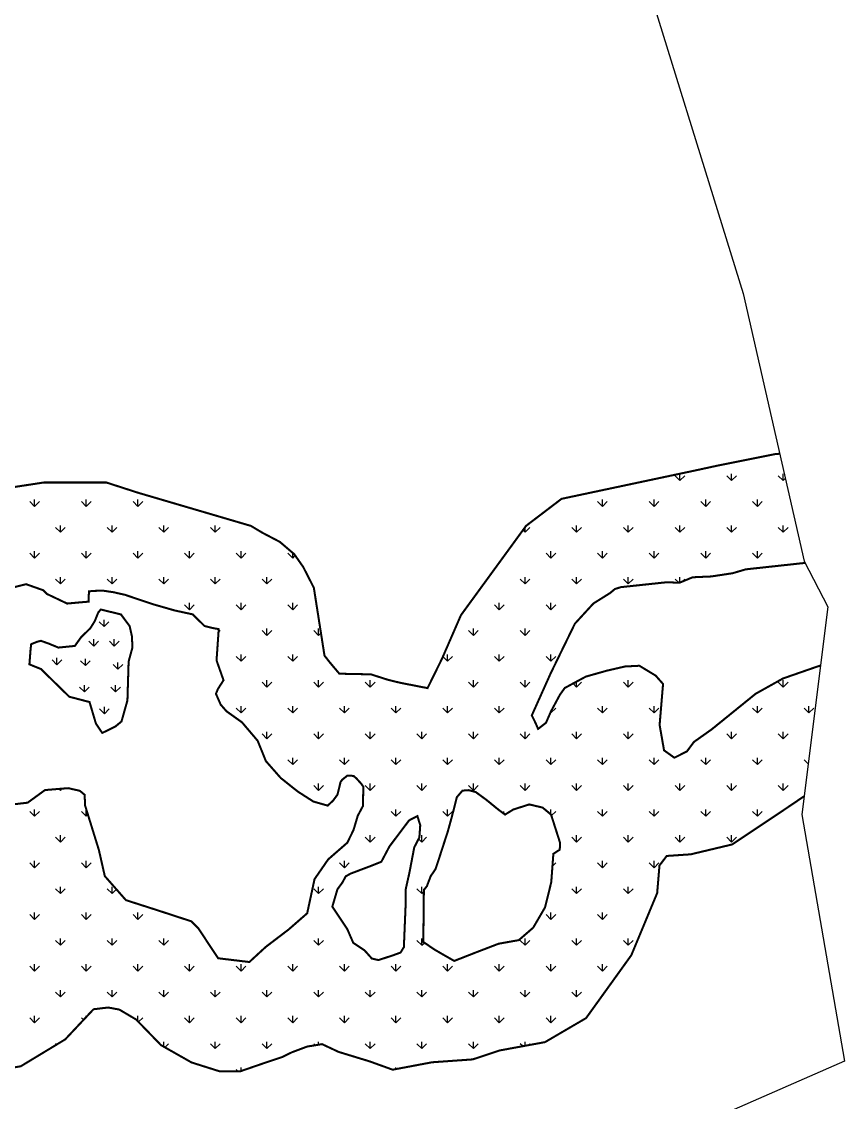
# Model space of a CAD drawing. Header units: metres. Extents: x 287290 to 291869, y 1996410 to 1999955.
# Drawn here: x 291463 to 291869, y 1996844 to 1997377 of the extents above; entities that cross this region are included whole.
import ezdxf

# ---------------------------------------------------------------- set-up
doc = ezdxf.new("R2010")
doc.units = ezdxf.units.M
doc.header["$MEASUREMENT"] = 0
for name, color, linetype in [('MANGROOVE BUFFER ZONE', 120, 'Continuous'), ('MANGROOVES BUFFER ZONE', 120, 'Continuous'), ('village', 3, 'Continuous')]:
    doc.layers.add(name, color=color, linetype=linetype)

msp = doc.modelspace()

# ---------------------------------------------------------------- linework, layer by layer
at = {"layer": 'MANGROOVE BUFFER ZONE', "linetype": 'Continuous'}
for p, q in [((291787.61, 1997150.98), (291785.23, 1997153.37)), ((291787.61, 1997150.98), (291787.61, 1997154.35)), ((291787.61, 1997150.98), (291790, 1997153.37)), ((291813.07, 1997150.98), (291810.68, 1997153.37)), ((291813.07, 1997150.98), (291813.07, 1997154.35)), ((291813.07, 1997150.98), (291815.46, 1997153.37)), ((291838.52, 1997150.98), (291836.14, 1997153.37)), ((291838.52, 1997150.98), (291838.52, 1997154.35)), ((291838.52, 1997150.98), (291839.53, 1997151.98)), ((291469.42, 1997138.25), (291467.03, 1997140.64)), ((291469.42, 1997138.25), (291469.42, 1997141.63)), ((291469.42, 1997138.25), (291471.8, 1997140.64)), ((291494.87, 1997138.25), (291492.48, 1997140.64)), ((291494.87, 1997138.25), (291494.87, 1997141.63)), ((291494.87, 1997138.25), (291497.26, 1997140.64)), ((291520.33, 1997138.25), (291517.94, 1997140.64)), ((291520.33, 1997138.25), (291520.33, 1997141.63)), ((291520.33, 1997138.25), (291522.71, 1997140.64)), ((291749.43, 1997138.25), (291747.04, 1997140.64)), ((291749.43, 1997138.25), (291749.43, 1997141.63)), ((291749.43, 1997138.25), (291751.82, 1997140.64)), ((291774.89, 1997138.25), (291772.5, 1997140.64)), ((291774.89, 1997138.25), (291774.89, 1997141.63)), ((291774.89, 1997138.25), (291777.27, 1997140.64)), ((291800.34, 1997138.25), (291797.95, 1997140.64)), ((291800.34, 1997138.25), (291800.34, 1997141.63)), ((291800.34, 1997138.25), (291802.73, 1997140.64)), ((291825.8, 1997138.25), (291823.41, 1997140.64)), ((291825.8, 1997138.25), (291825.8, 1997141.63)), ((291825.8, 1997138.25), (291828.18, 1997140.64)), ((291482.14, 1997125.52), (291482.14, 1997128.9)), ((291507.6, 1997125.52), (291507.6, 1997128.9)), ((291533.05, 1997125.52), (291533.05, 1997128.9)), ((291558.51, 1997125.52), (291558.51, 1997128.9)), ((291736.7, 1997125.52), (291736.7, 1997128.9)), ((291762.16, 1997125.52), (291762.16, 1997128.9)), ((291787.61, 1997125.52), (291787.61, 1997128.9)), ((291813.07, 1997125.52), (291813.07, 1997128.9)), ((291838.52, 1997125.52), (291838.52, 1997128.9)), ((291482.14, 1997125.52), (291479.76, 1997127.91)), ((291482.14, 1997125.52), (291484.53, 1997127.91)), ((291507.6, 1997125.52), (291505.21, 1997127.91)), ((291507.6, 1997125.52), (291509.99, 1997127.91)), ((291533.05, 1997125.52), (291530.67, 1997127.91)), ((291533.05, 1997125.52), (291535.44, 1997127.91)), ((291558.51, 1997125.52), (291556.12, 1997127.91)), ((291558.51, 1997125.52), (291560.9, 1997127.91)), ((291711.25, 1997125.52), (291710.21, 1997126.56)), ((291711.25, 1997125.52), (291711.25, 1997127.98)), ((291711.25, 1997125.52), (291713.63, 1997127.91)), ((291736.7, 1997125.52), (291734.32, 1997127.91)), ((291736.7, 1997125.52), (291739.09, 1997127.91)), ((291762.16, 1997125.52), (291759.77, 1997127.91)), ((291762.16, 1997125.52), (291764.54, 1997127.91)), ((291787.61, 1997125.52), (291785.23, 1997127.91)), ((291787.61, 1997125.52), (291790, 1997127.91)), ((291813.07, 1997125.52), (291810.68, 1997127.91)), ((291813.07, 1997125.52), (291815.46, 1997127.91)), ((291838.52, 1997125.52), (291836.14, 1997127.91)), ((291838.52, 1997125.52), (291840.91, 1997127.91)), ((291469.42, 1997112.79), (291467.03, 1997115.18)), ((291469.42, 1997112.8), (291469.42, 1997116.17)), ((291469.42, 1997112.79), (291471.8, 1997115.18)), ((291494.87, 1997112.79), (291492.48, 1997115.18)), ((291494.87, 1997112.8), (291494.87, 1997116.17)), ((291494.87, 1997112.79), (291497.26, 1997115.18)), ((291520.33, 1997112.79), (291517.94, 1997115.18)), ((291520.33, 1997112.8), (291520.33, 1997116.17)), ((291520.33, 1997112.79), (291522.71, 1997115.18)), ((291545.78, 1997112.79), (291543.4, 1997115.18)), ((291545.78, 1997112.8), (291545.78, 1997116.17)), ((291545.78, 1997112.79), (291548.17, 1997115.18)), ((291571.24, 1997112.79), (291568.85, 1997115.18)), ((291571.24, 1997112.8), (291571.24, 1997116.17)), ((291571.24, 1997112.79), (291573.63, 1997115.18)), ((291596.69, 1997112.79), (291594.31, 1997115.18)), ((291596.69, 1997112.8), (291596.69, 1997115.34)), ((291596.69, 1997112.79), (291597.92, 1997114.02)), ((291723.97, 1997112.79), (291721.59, 1997115.18)), ((291723.97, 1997112.8), (291723.97, 1997116.17)), ((291723.97, 1997112.79), (291726.36, 1997115.18)), ((291749.43, 1997112.79), (291747.04, 1997115.18)), ((291749.43, 1997112.8), (291749.43, 1997116.17)), ((291749.43, 1997112.79), (291751.82, 1997115.18)), ((291774.89, 1997112.79), (291772.5, 1997115.18)), ((291774.89, 1997112.8), (291774.89, 1997116.17)), ((291774.89, 1997112.79), (291777.27, 1997115.18)), ((291800.34, 1997112.79), (291797.95, 1997115.18)), ((291800.34, 1997112.8), (291800.34, 1997116.17)), ((291800.34, 1997112.79), (291802.73, 1997115.18)), ((291825.8, 1997112.79), (291823.41, 1997115.18)), ((291825.8, 1997112.8), (291825.8, 1997116.17)), ((291825.8, 1997112.79), (291828.18, 1997115.18)), ((291482.14, 1997100.07), (291479.76, 1997102.45)), ((291482.14, 1997100.07), (291482.14, 1997103.44)), ((291482.14, 1997100.07), (291484.53, 1997102.45)), ((291507.6, 1997100.07), (291505.21, 1997102.45)), ((291507.6, 1997100.07), (291507.6, 1997103.44)), ((291507.6, 1997100.07), (291509.99, 1997102.45)), ((291533.05, 1997100.07), (291530.67, 1997102.45)), ((291533.05, 1997100.07), (291533.05, 1997103.44)), ((291533.05, 1997100.07), (291535.44, 1997102.45)), ((291558.51, 1997100.07), (291556.12, 1997102.45)), ((291558.51, 1997100.07), (291558.51, 1997103.44)), ((291558.51, 1997100.07), (291560.9, 1997102.45)), ((291583.97, 1997100.07), (291581.58, 1997102.45)), ((291583.97, 1997100.07), (291583.97, 1997103.44)), ((291583.97, 1997100.07), (291586.35, 1997102.45)), ((291711.25, 1997100.07), (291708.86, 1997102.45)), ((291711.25, 1997100.07), (291711.25, 1997103.44)), ((291711.25, 1997100.07), (291713.63, 1997102.45)), ((291736.7, 1997100.07), (291734.32, 1997102.45)), ((291736.7, 1997100.07), (291736.7, 1997103.44)), ((291736.7, 1997100.07), (291739.09, 1997102.45)), ((291762.16, 1997100.07), (291759.77, 1997102.45)), ((291762.16, 1997100.07), (291762.16, 1997103.44)), ((291762.16, 1997100.07), (291764.54, 1997102.45)), ((291787.02, 1997100.66), (291785.23, 1997102.45)), ((291787.61, 1997100.7), (291787.61, 1997103.44)), ((291788.7, 1997101.16), (291790, 1997102.45)), ((291545.78, 1997087.34), (291543.4, 1997089.73)), ((291545.78, 1997087.34), (291545.78, 1997090.72)), ((291545.78, 1997087.34), (291548.17, 1997089.73)), ((291571.24, 1997087.34), (291568.85, 1997089.73)), ((291571.24, 1997087.34), (291571.24, 1997090.72)), ((291571.24, 1997087.34), (291573.63, 1997089.73)), ((291596.69, 1997087.34), (291594.31, 1997089.73)), ((291596.69, 1997087.34), (291596.69, 1997090.72)), ((291596.69, 1997087.34), (291599.08, 1997089.73)), ((291698.52, 1997087.34), (291696.13, 1997089.73)), ((291698.52, 1997087.34), (291698.52, 1997090.72)), ((291698.52, 1997087.34), (291700.9, 1997089.73)), ((291723.97, 1997087.34), (291721.59, 1997089.73)), ((291723.97, 1997087.34), (291723.97, 1997090.72)), ((291723.97, 1997087.34), (291726.36, 1997089.73)), ((291503.67, 1997079), (291501.29, 1997081.39)), ((291503.67, 1997079), (291503.67, 1997082.38)), ((291503.67, 1997079), (291506.06, 1997081.39)), ((291560.09, 1997076.19), (291560.9, 1997077)), ((291583.97, 1997074.61), (291581.58, 1997077)), ((291583.97, 1997074.61), (291583.97, 1997077.99)), ((291583.97, 1997074.61), (291586.35, 1997077)), ((291609.42, 1997074.61), (291607.04, 1997077)), ((291609.42, 1997074.61), (291609.42, 1997077.99)), ((291609.42, 1997074.61), (291610.61, 1997075.79)), ((291685.79, 1997074.61), (291683.4, 1997077)), ((291685.79, 1997074.61), (291685.79, 1997077.99)), ((291685.79, 1997074.61), (291688.18, 1997077)), ((291711.25, 1997074.61), (291708.86, 1997077)), ((291711.25, 1997074.61), (291711.25, 1997077.99)), ((291711.25, 1997074.61), (291713.63, 1997077)), ((291498.55, 1997069.39), (291496.16, 1997071.77)), ((291498.55, 1997069.39), (291498.55, 1997072.76)), ((291498.55, 1997069.39), (291500.94, 1997071.77)), ((291508.66, 1997069.39), (291506.28, 1997071.77)), ((291508.66, 1997069.39), (291508.66, 1997072.76)), ((291508.66, 1997069.39), (291511.05, 1997071.77)), ((291571.24, 1997061.88), (291571.24, 1997065.26)), ((291596.69, 1997061.88), (291596.69, 1997065.26)), ((291673.06, 1997061.88), (291673.06, 1997065.26)), ((291698.52, 1997061.88), (291698.52, 1997065.26)), ((291723.97, 1997061.88), (291723.97, 1997065.26)), ((291480.42, 1997060.2), (291478.04, 1997062.58)), ((291480.42, 1997060.2), (291480.42, 1997063.57)), ((291480.42, 1997060.2), (291482.81, 1997062.58)), ((291494.48, 1997059.8), (291492.09, 1997062.19)), ((291494.48, 1997059.81), (291494.48, 1997063.18)), ((291494.48, 1997059.8), (291496.86, 1997062.19)), ((291510.5, 1997057.97), (291508.12, 1997060.35)), ((291510.5, 1997057.97), (291510.5, 1997061.34)), ((291510.5, 1997057.97), (291512.89, 1997060.35)), ((291571.24, 1997061.88), (291568.85, 1997064.27)), ((291571.24, 1997061.88), (291573.63, 1997064.27)), ((291596.69, 1997061.88), (291594.31, 1997064.27)), ((291596.69, 1997061.88), (291599.08, 1997064.27)), ((291673.06, 1997061.88), (291670.75, 1997064.19)), ((291673.06, 1997061.88), (291675.45, 1997064.27)), ((291698.52, 1997061.88), (291696.13, 1997064.27)), ((291698.52, 1997061.88), (291700.9, 1997064.27)), ((291723.97, 1997061.88), (291721.59, 1997064.27)), ((291723.97, 1997061.88), (291726.36, 1997064.27)), ((291493.95, 1997046.81), (291491.57, 1997049.2)), ((291493.95, 1997046.81), (291493.95, 1997050.19)), ((291493.95, 1997046.81), (291496.34, 1997049.2)), ((291509.32, 1997046.81), (291506.93, 1997049.2)), ((291509.32, 1997046.81), (291509.32, 1997050.19)), ((291509.32, 1997046.81), (291511.71, 1997049.2)), ((291583.97, 1997049.16), (291581.58, 1997051.54)), ((291583.97, 1997049.16), (291583.97, 1997052.53)), ((291583.97, 1997049.16), (291586.35, 1997051.54)), ((291609.42, 1997049.16), (291607.04, 1997051.54)), ((291609.42, 1997049.16), (291609.42, 1997052.53)), ((291609.42, 1997049.16), (291611.81, 1997051.54)), ((291634.88, 1997049.16), (291632.49, 1997051.54)), ((291634.88, 1997049.16), (291634.88, 1997052.53)), ((291634.88, 1997049.16), (291637.26, 1997051.54)), ((291660.33, 1997049.16), (291660.26, 1997049.23)), ((291660.33, 1997049.16), (291660.33, 1997049.22)), ((291660.33, 1997049.16), (291660.38, 1997049.21)), ((291685.79, 1997049.16), (291683.4, 1997051.54)), ((291685.79, 1997049.16), (291685.79, 1997052.53)), ((291685.79, 1997049.16), (291688.18, 1997051.54)), ((291711.25, 1997049.16), (291708.86, 1997051.54)), ((291711.25, 1997049.16), (291711.25, 1997052.53)), ((291711.25, 1997049.16), (291713.63, 1997051.54)), ((291736.7, 1997049.16), (291734.92, 1997050.94)), ((291736.7, 1997049.16), (291736.7, 1997051.9)), ((291736.7, 1997049.16), (291739.09, 1997051.54)), ((291762.16, 1997049.16), (291759.77, 1997051.54)), ((291762.16, 1997049.16), (291762.16, 1997052.53)), ((291762.16, 1997049.16), (291764.54, 1997051.54)), ((291838.52, 1997049.16), (291836.14, 1997051.54)), ((291838.52, 1997049.16), (291838.52, 1997052.53)), ((291838.52, 1997049.16), (291840.91, 1997051.54)), ((291503.8, 1997036.05), (291501.42, 1997038.43)), ((291503.8, 1997036.05), (291503.8, 1997039.42)), ((291503.8, 1997036.05), (291506.19, 1997038.43)), ((291571.24, 1997036.43), (291568.85, 1997038.81)), ((291571.24, 1997036.43), (291571.24, 1997039.8)), ((291571.24, 1997036.43), (291573.63, 1997038.81)), ((291596.69, 1997036.43), (291594.31, 1997038.81)), ((291596.69, 1997036.43), (291596.69, 1997039.8)), ((291596.69, 1997036.43), (291599.08, 1997038.81)), ((291622.15, 1997036.43), (291619.76, 1997038.81)), ((291622.15, 1997036.43), (291622.15, 1997039.8)), ((291622.15, 1997036.43), (291624.54, 1997038.81)), ((291647.61, 1997036.43), (291645.22, 1997038.81)), ((291647.61, 1997036.43), (291647.61, 1997039.8)), ((291647.61, 1997036.43), (291649.99, 1997038.81)), ((291673.06, 1997036.43), (291670.68, 1997038.81)), ((291673.06, 1997036.43), (291673.06, 1997039.8)), ((291673.06, 1997036.43), (291675.45, 1997038.81)), ((291698.52, 1997036.43), (291696.13, 1997038.81)), ((291698.52, 1997036.43), (291698.52, 1997039.8)), ((291698.52, 1997036.43), (291700.9, 1997038.81)), ((291723.97, 1997036.43), (291726.36, 1997038.81)), ((291749.43, 1997036.43), (291747.04, 1997038.81)), ((291749.43, 1997036.43), (291749.43, 1997039.8)), ((291749.43, 1997036.43), (291751.82, 1997038.81)), ((291774.89, 1997036.43), (291772.5, 1997038.81)), ((291774.89, 1997036.43), (291774.89, 1997039.8)), ((291774.89, 1997036.43), (291777.27, 1997038.81)), ((291825.8, 1997036.43), (291823.41, 1997038.81)), ((291825.8, 1997036.43), (291825.8, 1997039.8)), ((291825.8, 1997036.43), (291828.18, 1997038.81)), ((291851.25, 1997036.43), (291848.87, 1997038.81)), ((291851.25, 1997036.43), (291851.25, 1997039.8)), ((291851.25, 1997036.43), (291853.64, 1997038.81)), ((291723.97, 1997036.43), (291723.78, 1997036.62)), ((291723.97, 1997036.43), (291723.97, 1997037.07)), ((291583.97, 1997023.7), (291581.58, 1997026.09)), ((291583.97, 1997023.7), (291583.97, 1997027.08)), ((291583.97, 1997023.7), (291586.35, 1997026.09)), ((291609.42, 1997023.7), (291607.04, 1997026.09)), ((291609.42, 1997023.7), (291609.42, 1997027.08)), ((291609.42, 1997023.7), (291611.81, 1997026.09)), ((291634.88, 1997023.7), (291632.49, 1997026.09)), ((291634.88, 1997023.7), (291634.88, 1997027.08)), ((291634.88, 1997023.7), (291637.26, 1997026.09)), ((291660.33, 1997023.7), (291657.95, 1997026.09)), ((291660.33, 1997023.7), (291660.33, 1997027.08)), ((291660.33, 1997023.7), (291662.72, 1997026.09)), ((291685.79, 1997023.7), (291683.4, 1997026.09)), ((291685.79, 1997023.7), (291685.79, 1997027.08)), ((291685.79, 1997023.7), (291688.18, 1997026.09)), ((291711.25, 1997023.7), (291708.86, 1997026.09)), ((291711.25, 1997023.7), (291711.25, 1997027.08)), ((291711.25, 1997023.7), (291713.63, 1997026.09)), ((291736.7, 1997023.7), (291734.32, 1997026.09)), ((291736.7, 1997023.7), (291736.7, 1997027.08)), ((291736.7, 1997023.7), (291739.09, 1997026.09)), ((291762.16, 1997023.7), (291759.77, 1997026.09)), ((291762.16, 1997023.7), (291762.16, 1997027.08)), ((291762.16, 1997023.7), (291764.54, 1997026.09)), ((291813.07, 1997023.7), (291810.68, 1997026.09)), ((291813.07, 1997023.7), (291813.07, 1997027.08)), ((291813.07, 1997023.7), (291815.46, 1997026.09)), ((291838.52, 1997023.7), (291836.14, 1997026.09)), ((291838.52, 1997023.7), (291838.52, 1997027.08)), ((291838.52, 1997023.7), (291840.91, 1997026.09)), ((291596.69, 1997010.97), (291594.31, 1997013.36)), ((291596.69, 1997010.97), (291596.69, 1997014.35)), ((291596.69, 1997010.97), (291599.08, 1997013.36)), ((291622.15, 1997010.97), (291619.76, 1997013.36)), ((291622.15, 1997010.97), (291622.15, 1997014.35)), ((291622.15, 1997010.97), (291624.54, 1997013.36)), ((291647.61, 1997010.97), (291645.22, 1997013.36)), ((291647.61, 1997010.97), (291647.61, 1997014.35)), ((291647.61, 1997010.97), (291649.99, 1997013.36)), ((291673.06, 1997010.97), (291670.68, 1997013.36)), ((291673.06, 1997010.97), (291673.06, 1997014.35)), ((291673.06, 1997010.97), (291675.45, 1997013.36)), ((291698.52, 1997010.97), (291696.13, 1997013.36)), ((291698.52, 1997010.97), (291698.52, 1997014.35)), ((291698.52, 1997010.97), (291700.9, 1997013.36)), ((291723.97, 1997010.97), (291721.59, 1997013.36)), ((291723.97, 1997010.97), (291723.97, 1997014.35)), ((291723.97, 1997010.97), (291726.36, 1997013.36)), ((291749.43, 1997010.97), (291747.04, 1997013.36)), ((291749.43, 1997010.97), (291749.43, 1997014.35)), ((291749.43, 1997010.97), (291751.82, 1997013.36)), ((291774.89, 1997010.97), (291772.5, 1997013.36)), ((291774.89, 1997010.97), (291774.89, 1997014.35)), ((291774.89, 1997010.97), (291777.27, 1997013.36)), ((291800.34, 1997010.97), (291797.95, 1997013.36)), ((291800.34, 1997010.97), (291800.34, 1997014.35)), ((291800.34, 1997010.97), (291802.73, 1997013.36)), ((291825.8, 1997010.97), (291823.41, 1997013.36)), ((291825.8, 1997010.97), (291825.8, 1997014.35)), ((291825.8, 1997010.97), (291828.18, 1997013.36)), ((291850.83, 1997011.39), (291848.87, 1997013.36)), ((291609.42, 1996998.24), (291607.04, 1997000.63)), ((291609.42, 1996998.24), (291609.42, 1997001.62)), ((291609.42, 1996998.24), (291611.81, 1997000.63)), ((291634.88, 1996998.24), (291632.49, 1997000.63)), ((291634.88, 1996998.24), (291634.88, 1997001.62)), ((291634.88, 1996998.24), (291637.26, 1997000.63)), ((291660.33, 1996998.24), (291657.95, 1997000.63)), ((291660.33, 1996998.24), (291660.33, 1997001.62)), ((291660.33, 1996998.24), (291662.72, 1997000.63)), ((291685.79, 1996998.24), (291683.4, 1997000.63)), ((291685.79, 1996998.24), (291685.79, 1997001.62)), ((291685.79, 1996998.24), (291688.18, 1997000.63)), ((291711.25, 1996998.24), (291708.86, 1997000.63)), ((291711.25, 1996998.24), (291711.25, 1997001.62)), ((291711.25, 1996998.24), (291713.63, 1997000.63)), ((291736.7, 1996998.24), (291734.32, 1997000.63)), ((291736.7, 1996998.24), (291736.7, 1997001.62)), ((291736.7, 1996998.24), (291739.09, 1997000.63)), ((291762.16, 1996998.24), (291759.77, 1997000.63)), ((291762.16, 1996998.24), (291762.16, 1997001.62)), ((291762.16, 1996998.24), (291764.54, 1997000.63)), ((291787.61, 1996998.24), (291785.23, 1997000.63)), ((291787.61, 1996998.24), (291787.61, 1997001.62)), ((291787.61, 1996998.24), (291790, 1997000.63)), ((291813.07, 1996998.24), (291810.68, 1997000.63)), ((291813.07, 1996998.24), (291813.07, 1997001.62)), ((291813.07, 1996998.24), (291815.46, 1997000.63)), ((291838.52, 1996998.24), (291836.14, 1997000.63)), ((291838.52, 1996998.24), (291838.52, 1997001.62)), ((291838.52, 1996998.24), (291840.91, 1997000.63)), ((291482.14, 1996998.24), (291481.42, 1996998.97)), ((291482.14, 1996998.24), (291483, 1996999.1)), ((291482.14, 1996998.24), (291482.14, 1996999.03)), ((291469.42, 1996985.52), (291467.03, 1996987.9)), ((291469.42, 1996985.52), (291469.42, 1996988.89)), ((291469.42, 1996985.52), (291471.8, 1996987.9)), ((291494.87, 1996985.52), (291492.48, 1996987.9)), ((291494.87, 1996985.52), (291494.87, 1996988.89)), ((291494.87, 1996985.52), (291495.68, 1996986.33)), ((291647.61, 1996985.52), (291645.22, 1996987.9)), ((291647.61, 1996985.52), (291647.61, 1996988.89)), ((291647.61, 1996985.52), (291649.99, 1996987.9)), ((291673.06, 1996985.52), (291670.68, 1996987.9)), ((291673.06, 1996985.52), (291673.06, 1996988.89)), ((291673.06, 1996985.52), (291675.45, 1996987.9)), ((291698.52, 1996988.43), (291698.52, 1996988.89)), ((291700.19, 1996987.19), (291700.9, 1996987.9)), ((291723.97, 1996986.39), (291723.97, 1996988.89)), ((291724.24, 1996985.78), (291726.36, 1996987.9)), ((291749.43, 1996985.52), (291747.04, 1996987.9)), ((291749.43, 1996985.52), (291749.43, 1996988.89)), ((291749.43, 1996985.52), (291751.82, 1996987.9)), ((291774.89, 1996985.52), (291772.5, 1996987.9)), ((291774.89, 1996985.52), (291774.89, 1996988.89)), ((291774.89, 1996985.52), (291777.27, 1996987.9)), ((291800.34, 1996985.52), (291797.95, 1996987.9)), ((291800.34, 1996985.52), (291800.34, 1996988.89)), ((291800.34, 1996985.52), (291802.73, 1996987.9)), ((291825.8, 1996985.52), (291823.41, 1996987.9)), ((291825.8, 1996985.52), (291825.8, 1996988.89)), ((291825.8, 1996985.52), (291828.18, 1996987.9)), ((291482.14, 1996972.79), (291479.76, 1996975.17)), ((291482.14, 1996972.79), (291482.14, 1996976.16)), ((291482.14, 1996972.79), (291484.53, 1996975.17)), ((291634.88, 1996972.79), (291632.49, 1996975.17)), ((291634.88, 1996972.79), (291634.88, 1996976.16)), ((291634.88, 1996972.79), (291637.26, 1996975.17)), ((291660.33, 1996972.79), (291658.77, 1996974.35)), ((291660.33, 1996972.79), (291660.33, 1996976.16)), ((291660.33, 1996972.79), (291662.72, 1996975.17)), ((291736.7, 1996972.79), (291734.32, 1996975.17)), ((291736.7, 1996972.79), (291736.7, 1996976.16)), ((291736.7, 1996972.79), (291739.09, 1996975.17)), ((291762.16, 1996972.79), (291759.77, 1996975.17)), ((291762.16, 1996972.79), (291762.16, 1996976.16)), ((291762.16, 1996972.79), (291764.54, 1996975.17)), ((291787.61, 1996972.79), (291785.23, 1996975.17)), ((291787.61, 1996972.79), (291787.61, 1996976.16)), ((291787.61, 1996972.79), (291790, 1996975.17)), ((291813.07, 1996972.79), (291810.68, 1996975.17)), ((291813.07, 1996972.79), (291813.07, 1996976.16)), ((291813.07, 1996972.79), (291815.46, 1996975.17)), ((291469.42, 1996960.06), (291469.42, 1996963.44)), ((291494.87, 1996960.06), (291494.87, 1996963.44)), ((291622.15, 1996960.06), (291622.15, 1996963.44)), ((291749.43, 1996960.06), (291749.43, 1996963.44)), ((291774.89, 1996960.06), (291774.89, 1996963.44)), ((291469.42, 1996960.06), (291467.03, 1996962.45)), ((291469.42, 1996960.06), (291471.8, 1996962.45)), ((291494.87, 1996960.06), (291492.48, 1996962.45)), ((291494.87, 1996960.06), (291497.26, 1996962.45)), ((291622.15, 1996960.06), (291619.76, 1996962.45)), ((291622.15, 1996960.06), (291624.54, 1996962.45)), ((291724.76, 1996960.84), (291726.36, 1996962.45)), ((291749.43, 1996960.06), (291747.04, 1996962.45)), ((291749.43, 1996960.06), (291751.82, 1996962.45)), ((291774.89, 1996960.06), (291772.5, 1996962.45)), ((291774.89, 1996960.06), (291777.27, 1996962.45)), ((291482.14, 1996947.33), (291479.76, 1996949.72)), ((291482.14, 1996947.33), (291482.14, 1996950.71)), ((291482.14, 1996947.33), (291484.53, 1996949.72)), ((291507.6, 1996947.33), (291505.21, 1996949.72)), ((291507.6, 1996947.33), (291507.6, 1996950.71)), ((291507.6, 1996947.33), (291509.74, 1996949.47)), ((291609.42, 1996947.33), (291607.04, 1996949.72)), ((291609.42, 1996947.33), (291609.42, 1996950.71)), ((291609.42, 1996947.33), (291611.81, 1996949.72)), ((291660.33, 1996947.33), (291657.95, 1996949.72)), ((291660.33, 1996947.33), (291660.33, 1996950.71)), ((291660.33, 1996947.33), (291661.35, 1996948.35)), ((291736.7, 1996947.33), (291734.32, 1996949.72)), ((291736.7, 1996947.33), (291736.7, 1996950.71)), ((291736.7, 1996947.33), (291739.09, 1996949.72)), ((291762.16, 1996947.33), (291759.77, 1996949.72)), ((291762.16, 1996947.33), (291762.16, 1996950.71)), ((291762.16, 1996947.33), (291764.54, 1996949.72)), ((291469.42, 1996934.6), (291467.03, 1996936.99)), ((291469.42, 1996934.6), (291469.42, 1996937.98)), ((291469.42, 1996934.6), (291471.8, 1996936.99)), ((291494.87, 1996934.6), (291492.48, 1996936.99)), ((291494.87, 1996934.6), (291494.87, 1996937.98)), ((291494.87, 1996934.6), (291497.26, 1996936.99)), ((291520.33, 1996934.6), (291517.94, 1996936.99)), ((291520.33, 1996934.6), (291520.33, 1996937.98)), ((291520.33, 1996934.6), (291522.71, 1996936.99)), ((291723.97, 1996934.6), (291721.59, 1996936.99)), ((291723.97, 1996934.6), (291723.97, 1996937.98)), ((291723.97, 1996934.6), (291726.36, 1996936.99)), ((291749.43, 1996934.6), (291747.04, 1996936.99)), ((291749.43, 1996934.6), (291749.43, 1996937.98)), ((291749.43, 1996934.6), (291751.82, 1996936.99)), ((291482.14, 1996921.88), (291479.76, 1996924.26)), ((291482.14, 1996921.88), (291482.14, 1996925.25)), ((291482.14, 1996921.88), (291484.53, 1996924.26)), ((291507.6, 1996921.88), (291505.21, 1996924.26)), ((291507.6, 1996921.88), (291507.6, 1996925.25)), ((291507.6, 1996921.88), (291509.99, 1996924.26)), ((291533.05, 1996921.88), (291530.67, 1996924.26)), ((291533.05, 1996921.88), (291533.05, 1996925.25)), ((291533.05, 1996921.88), (291535.44, 1996924.26)), ((291609.42, 1996921.88), (291607.04, 1996924.26)), ((291609.42, 1996921.88), (291609.42, 1996925.25)), ((291609.42, 1996921.88), (291611.81, 1996924.26)), ((291660.33, 1996921.88), (291657.95, 1996924.26)), ((291660.33, 1996921.88), (291660.33, 1996925.25)), ((291660.33, 1996921.88), (291661.6, 1996923.14)), ((291711.25, 1996921.88), (291708.86, 1996924.26)), ((291711.25, 1996921.88), (291711.25, 1996925.25)), ((291711.25, 1996921.88), (291713.63, 1996924.26)), ((291736.7, 1996921.88), (291734.32, 1996924.26)), ((291736.7, 1996921.88), (291736.7, 1996925.25)), ((291736.7, 1996921.88), (291739.09, 1996924.26)), ((291762.16, 1996921.88), (291759.77, 1996924.26)), ((291762.16, 1996921.88), (291762.16, 1996925.25)), ((291762.16, 1996921.88), (291764.54, 1996924.26)), ((291469.42, 1996909.15), (291467.03, 1996911.53)), ((291469.42, 1996909.15), (291469.42, 1996912.52)), ((291469.42, 1996909.15), (291471.8, 1996911.53)), ((291494.87, 1996909.15), (291492.48, 1996911.53)), ((291494.87, 1996909.15), (291494.87, 1996912.52)), ((291494.87, 1996909.15), (291497.26, 1996911.53)), ((291520.33, 1996909.15), (291517.94, 1996911.53)), ((291520.33, 1996909.15), (291520.33, 1996912.52)), ((291520.33, 1996909.15), (291522.71, 1996911.53)), ((291545.78, 1996909.15), (291543.4, 1996911.53)), ((291545.78, 1996909.15), (291545.78, 1996912.52)), ((291545.78, 1996909.15), (291548.17, 1996911.53)), ((291571.24, 1996909.15), (291568.85, 1996911.53)), ((291571.24, 1996909.15), (291571.24, 1996912.52)), ((291571.24, 1996909.15), (291573.63, 1996911.53)), ((291596.69, 1996909.15), (291594.31, 1996911.53)), ((291596.69, 1996909.15), (291596.69, 1996912.52)), ((291596.69, 1996909.15), (291599.08, 1996911.53)), ((291622.15, 1996909.15), (291619.76, 1996911.53)), ((291622.15, 1996909.15), (291622.15, 1996912.52)), ((291622.15, 1996909.15), (291624.54, 1996911.53)), ((291647.61, 1996909.15), (291645.22, 1996911.53)), ((291647.61, 1996909.15), (291647.61, 1996912.52)), ((291647.61, 1996909.15), (291649.99, 1996911.53)), ((291673.06, 1996909.15), (291670.68, 1996911.53)), ((291673.06, 1996909.15), (291673.06, 1996912.52)), ((291673.06, 1996909.15), (291675.45, 1996911.53)), ((291698.52, 1996909.15), (291696.13, 1996911.53)), ((291698.52, 1996909.15), (291698.52, 1996912.52)), ((291698.52, 1996909.15), (291700.9, 1996911.53)), ((291723.97, 1996909.15), (291721.59, 1996911.53)), ((291723.97, 1996909.15), (291723.97, 1996912.52)), ((291723.97, 1996909.15), (291726.36, 1996911.53)), ((291749.43, 1996909.15), (291747.04, 1996911.53)), ((291749.43, 1996909.15), (291749.43, 1996912.52)), ((291749.43, 1996909.15), (291751.82, 1996911.53)), ((291482.14, 1996896.42), (291482.14, 1996899.8)), ((291507.6, 1996896.42), (291507.6, 1996899.8)), ((291533.05, 1996896.42), (291533.05, 1996899.8)), ((291558.51, 1996896.42), (291558.51, 1996899.8)), ((291583.97, 1996896.42), (291583.97, 1996899.8)), ((291609.42, 1996896.42), (291609.42, 1996899.8)), ((291634.88, 1996896.42), (291634.88, 1996899.8)), ((291660.33, 1996896.42), (291660.33, 1996899.8)), ((291685.79, 1996896.42), (291685.79, 1996899.8)), ((291711.25, 1996896.42), (291711.25, 1996899.8)), ((291736.7, 1996896.42), (291736.7, 1996899.8)), ((291482.14, 1996896.42), (291479.76, 1996898.81)), ((291482.14, 1996896.42), (291484.53, 1996898.81)), ((291507.6, 1996896.42), (291505.21, 1996898.81)), ((291507.6, 1996896.42), (291509.99, 1996898.81)), ((291533.05, 1996896.42), (291530.67, 1996898.81)), ((291533.05, 1996896.42), (291535.44, 1996898.81)), ((291558.51, 1996896.42), (291556.12, 1996898.81)), ((291558.51, 1996896.42), (291560.9, 1996898.81)), ((291583.97, 1996896.42), (291581.58, 1996898.81)), ((291583.97, 1996896.42), (291586.35, 1996898.81)), ((291609.42, 1996896.42), (291607.04, 1996898.81)), ((291609.42, 1996896.42), (291611.81, 1996898.81)), ((291634.88, 1996896.42), (291632.49, 1996898.81)), ((291634.88, 1996896.42), (291637.26, 1996898.81)), ((291660.33, 1996896.42), (291657.95, 1996898.81)), ((291660.33, 1996896.42), (291662.72, 1996898.81)), ((291685.79, 1996896.42), (291683.4, 1996898.81)), ((291685.79, 1996896.42), (291688.18, 1996898.81)), ((291711.25, 1996896.42), (291708.86, 1996898.81)), ((291711.25, 1996896.42), (291713.63, 1996898.81)), ((291736.7, 1996896.42), (291734.32, 1996898.81)), ((291736.7, 1996896.42), (291739.09, 1996898.81)), ((291469.42, 1996883.69), (291467.03, 1996886.08)), ((291469.42, 1996883.69), (291469.42, 1996887.07)), ((291469.42, 1996883.69), (291471.8, 1996886.08)), ((291493.51, 1996885.06), (291492.48, 1996886.08)), ((291494.87, 1996886.51), (291494.87, 1996887.07)), ((291520.33, 1996884.41), (291520.33, 1996887.07)), ((291520.68, 1996884.05), (291522.71, 1996886.08)), ((291545.78, 1996883.69), (291543.4, 1996886.08)), ((291545.78, 1996883.69), (291545.78, 1996887.07)), ((291545.78, 1996883.69), (291548.17, 1996886.08)), ((291571.24, 1996883.69), (291568.85, 1996886.08)), ((291571.24, 1996883.69), (291571.24, 1996887.07)), ((291571.24, 1996883.69), (291573.63, 1996886.08)), ((291596.69, 1996883.69), (291594.31, 1996886.08)), ((291596.69, 1996883.69), (291596.69, 1996887.07)), ((291596.69, 1996883.69), (291599.08, 1996886.08)), ((291622.15, 1996883.69), (291619.76, 1996886.08)), ((291622.15, 1996883.69), (291622.15, 1996887.07)), ((291622.15, 1996883.69), (291624.54, 1996886.08)), ((291647.61, 1996883.69), (291645.22, 1996886.08)), ((291647.61, 1996883.69), (291647.61, 1996887.07)), ((291647.61, 1996883.69), (291649.99, 1996886.08)), ((291673.06, 1996883.69), (291670.68, 1996886.08)), ((291673.06, 1996883.69), (291673.06, 1996887.07)), ((291673.06, 1996883.69), (291675.45, 1996886.08)), ((291698.52, 1996883.69), (291696.13, 1996886.08)), ((291698.52, 1996883.69), (291698.52, 1996887.07)), ((291698.52, 1996883.69), (291700.9, 1996886.08)), ((291723.97, 1996883.69), (291721.59, 1996886.08)), ((291723.97, 1996883.69), (291723.97, 1996887.07)), ((291723.97, 1996883.69), (291726.36, 1996886.08)), ((291480.23, 1996872.88), (291479.76, 1996873.35)), ((291482.14, 1996874.04), (291482.14, 1996874.34)), ((291533.05, 1996871.88), (291533.05, 1996874.34)), ((291533.64, 1996871.55), (291535.44, 1996873.35)), ((291558.51, 1996870.96), (291556.12, 1996873.35)), ((291558.51, 1996870.97), (291558.51, 1996874.34)), ((291558.51, 1996870.96), (291560.9, 1996873.35)), ((291583.97, 1996870.96), (291581.58, 1996873.35)), ((291583.97, 1996870.97), (291583.97, 1996874.34)), ((291583.97, 1996870.96), (291586.35, 1996873.35)), ((291607.8, 1996872.58), (291607.04, 1996873.35)), ((291609.42, 1996872.85), (291609.42, 1996874.34)), ((291611.45, 1996872.99), (291611.81, 1996873.35)), ((291634.88, 1996870.96), (291632.49, 1996873.35)), ((291634.88, 1996870.97), (291634.88, 1996874.34)), ((291634.88, 1996870.96), (291637.26, 1996873.35)), ((291660.33, 1996870.96), (291657.95, 1996873.35)), ((291660.33, 1996870.97), (291660.33, 1996874.34)), ((291660.33, 1996870.96), (291662.72, 1996873.35)), ((291685.79, 1996870.96), (291683.4, 1996873.35)), ((291685.79, 1996870.97), (291685.79, 1996874.34)), ((291685.79, 1996870.96), (291688.18, 1996873.35)), ((291710.11, 1996872.1), (291708.86, 1996873.35)), ((291711.25, 1996872.31), (291711.25, 1996874.34)), ((291712.9, 1996872.62), (291713.63, 1996873.35)), ((291569.7, 1996859.77), (291568.85, 1996860.62)), ((291571.24, 1996859.87), (291571.24, 1996861.61)), ((291647.61, 1996860.84), (291647.61, 1996861.61))]:
    msp.add_line(p, q, dxfattribs=at)
at = {"layer": 'MANGROOVES BUFFER ZONE', "const_width": 1, "flags": 128}
for points in [[(291836.74, 1997164.23), (291834.51, 1997164.02), (291806.84, 1997158.51), (291794.91, 1997155.92), (291729.25, 1997141.99), (291711.74, 1997128.66), (291679.65, 1997084.65), (291670.31, 1997063.19), (291663.17, 1997048.66), (291649.79, 1997051.27), (291643.72, 1997052.74), (291635.25, 1997055.45), (291619.67, 1997055.77), (291615.18, 1997061.1), (291612.36, 1997064.65), (291607.1, 1997098.14), (291601.86, 1997108.4), (291597.45, 1997114.69), (291590.32, 1997120.77), (291581.73, 1997125.27), (291576.09, 1997128.64), (291520.46, 1997144.98), (291504.77, 1997150.04), (291473.91, 1997150.04), (291435.34, 1997144.14)], [(291856.96, 1997059.85), (291838.47, 1997053.43), (291824.97, 1997045.89), (291803.27, 1997028.32), (291794.51, 1997022.12), (291791.1, 1997017.5), (291784.9, 1997014.34), (291779.79, 1997017.99), (291777.6, 1997030.51), (291779.3, 1997050.7), (291775.65, 1997054.83), (291767.62, 1997059.69), (291760.57, 1997059.33), (291751.56, 1997057.26), (291741.22, 1997054.34), (291730.83, 1997048.73), (291728.4, 1997045.33), (291724.02, 1997037.18), (291721.59, 1997031.59), (291717.69, 1997028.55), (291716.36, 1997031.59), (291714.58, 1997035.21), (291723.95, 1997056.09), (291735.83, 1997080.44), (291744.95, 1997090.39), (291753.28, 1997095.61), (291755.49, 1997097.49), (291758.46, 1997098.44), (291780.82, 1997100.83), (291787.49, 1997100.65), (291793.87, 1997103.31), (291803.15, 1997103.72), (291813.62, 1997105.32), (291820.08, 1997107.22), (291849.26, 1997110.39)], [(291457.24, 1997097.94), (291465.22, 1997099.9), (291473.7, 1997096.91), (291475.55, 1997095.06), (291485.45, 1997090.36), (291490.94, 1997090.86), (291496, 1997091.29), (291496.21, 1997096.39), (291496.84, 1997096.43), (291498.67, 1997096.61), (291503.27, 1997096.7), (291508.31, 1997095.94), (291514.03, 1997094.65), (291527.39, 1997090.14), (291538.45, 1997086.96), (291547.31, 1997085.04), (291553.23, 1997079.26), (291557.89, 1997078.14), (291560.2, 1997077.75), (291559.12, 1997062.32), (291562.57, 1997052.55), (291559.84, 1997048.32), (291558.83, 1997045.88), (291561.16, 1997040.54), (291564.03, 1997037.25), (291571.67, 1997031.8), (291579.41, 1997022.69), (291583.45, 1997012.69), (291590.79, 1997004.34), (291599.22, 1996997.64), (291606.86, 1996992.75), (291613.92, 1996990.73), (291616.58, 1996993.18), (291618.74, 1996996.13), (291620.29, 1997002.4), (291621.08, 1997003.48), (291623.61, 1997005.51), (291625.25, 1997005.51), (291626.75, 1997005.31), (291628.13, 1997004.1), (291630.47, 1997001.53), (291631.57, 1996999.95), (291631.43, 1996996.29), (291631.32, 1996990.55), (291628.75, 1996985.72), (291626.68, 1996978.76), (291623.61, 1996972.44), (291614.18, 1996964.23), (291607.44, 1996954.47), (291603.82, 1996937.64), (291594.59, 1996929.59), (291583.36, 1996921.04), (291575.3, 1996913.62), (291559.9, 1996915.47), (291550.12, 1996930.27), (291546.63, 1996933.7), (291530.95, 1996938.83), (291514.43, 1996944.13), (291504.02, 1996955.98), (291501.12, 1996968.8), (291494.3, 1996990.8), (291494.08, 1996996.09), (291491.69, 1996998.04), (291485.97, 1996999.34), (291474.53, 1996998.4), (291465.98, 1996992.18), (291454.75, 1996990.87)], [(291446.79, 1996859.6), (291462.59, 1996862.22), (291484.51, 1996875.48), (291498.46, 1996890.33), (291505.66, 1996891.19), (291511.18, 1996890.17), (291519.52, 1996885.24), (291531.74, 1996872.63), (291546.81, 1996864.09), (291560.49, 1996859.77), (291570.94, 1996859.77), (291582.3, 1996863.69), (291591.35, 1996866.7), (291596.27, 1996869.11), (291603.81, 1996871.93), (291611.15, 1996873.13), (291619.29, 1996869.31), (291634.61, 1996864.63), (291645.96, 1996860.53), (291665.46, 1996864.19), (291685.39, 1996865.6), (291698.81, 1996870.03), (291721.08, 1996874.12), (291741.35, 1996885.97), (291763.64, 1996916.96), (291776.39, 1996947.58), (291777.53, 1996961.21), (291781.1, 1996965.91), (291792.95, 1996966.72), (291813.41, 1996971.59), (291840.85, 1996989.93), (291848.8, 1996995.32)]]:
    msp.add_lwpolyline(points, dxfattribs=at)
for points in [[(291466.85, 1997060.38), (291467.39, 1997067.37), (291467.71, 1997070.34), (291470.67, 1997071.52), (291472.54, 1997071.98), (291476.38, 1997070.61), (291481.12, 1997068.65), (291489.26, 1997069.46), (291492.33, 1997073.77), (291496.86, 1997078.15), (291499.05, 1997081.65), (291500.8, 1997085.95), (291502.04, 1997087.41), (291511.97, 1997085.01), (291516.28, 1997079.24), (291517.37, 1997074.35), (291517.66, 1997068.73), (291515.77, 1997061.8), (291515.18, 1997042.6), (291512.26, 1997032.24), (291509.27, 1997029.76), (291502.77, 1997026.55), (291499.63, 1997031.22), (291496.49, 1997041.8), (291486.49, 1997044.42), (291472.54, 1997058.07)], [(291661.36, 1996949.18), (291662.83, 1996950.99), (291664.74, 1996956), (291667.13, 1996959.46), (291669.16, 1996965.67), (291673.22, 1996978.19), (291675.25, 1996985.59), (291677.63, 1996994.9), (291680.38, 1996998.12), (291683.48, 1996998.36), (291686.95, 1996997.4), (291692.32, 1996993.47), (291698.17, 1996988.69), (291701.39, 1996986.31), (291705.45, 1996988.81), (291713.33, 1996991.32), (291719.89, 1996989.77), (291724.07, 1996986.31), (291728.49, 1996972.47), (291728.37, 1996969.01), (291725.21, 1996966.97), (291724.17, 1996952.95), (291721.11, 1996940.57), (291715.28, 1996930.57), (291708.19, 1996924.42), (291698.21, 1996922.64), (291687.62, 1996918.58), (291676.33, 1996914.16), (291666.82, 1996919.61), (291661.08, 1996923.5)], [(291616.22, 1996940.94), (291618.74, 1996949.49), (291621.19, 1996952.82), (291622.82, 1996955.86), (291625.19, 1996957.19), (291634.83, 1996960.84), (291640.38, 1996963.04), (291644.38, 1996970.6), (291654.09, 1996983.48), (291658.17, 1996985.56), (291659.57, 1996981.04), (291659.13, 1996975.04), (291656.61, 1996970.15), (291654.24, 1996957.7), (291652.39, 1996949.4), (291652.31, 1996940.5), (291651.49, 1996920.95), (291649.86, 1996918.28), (291646.23, 1996916.95), (291638.97, 1996914.58), (291635.71, 1996915.32), (291632.08, 1996919.39), (291626.52, 1996923.1), (291623.56, 1996929.91)]]:
    msp.add_lwpolyline(points, close=True, dxfattribs=at)
at = {"layer": 'village', "color": 3}
for points in [[(290447.17, 1999955.16, 0), (290621.14, 1999916.09, 0), (290566.07, 1999773.06, 0), (290547.83, 1999605.47, 0), (290606.1, 1999361.87, 0), (290620.43, 1999227.43, 0), (290628.77, 1998928.7, 0), (290580.67, 1998569.14, 0), (290597.93, 1998376.7, 0), (290657.7, 1998273.82, 0), (290783.06, 1998087.4, 0), (290956.11, 1997924.19, 0), (291207.33, 1997693.48, 0), (291390.13, 1997626.04, 0), (291413.58, 1997602.32, 0), (291684.63, 1997477.31, 0), (291762.47, 1997425.51, 0), (291818.73, 1997243.27, 0), (291848.8, 1997111.27, 0), (291860.61, 1997088.68, 0), (291847.66, 1996986.33, 0), (291868.71, 1996864.78, 0)], [(291868.71, 1996864.78, 0), (291076.91, 1996517.98, 0), (290709.99, 1996582.18, 0), (290434.22, 1996622.19, 0), (290190.67, 1996609.51, 0)]]:
    msp.add_polyline3d(points, dxfattribs=at)

doc.saveas('drawing.dxf')
